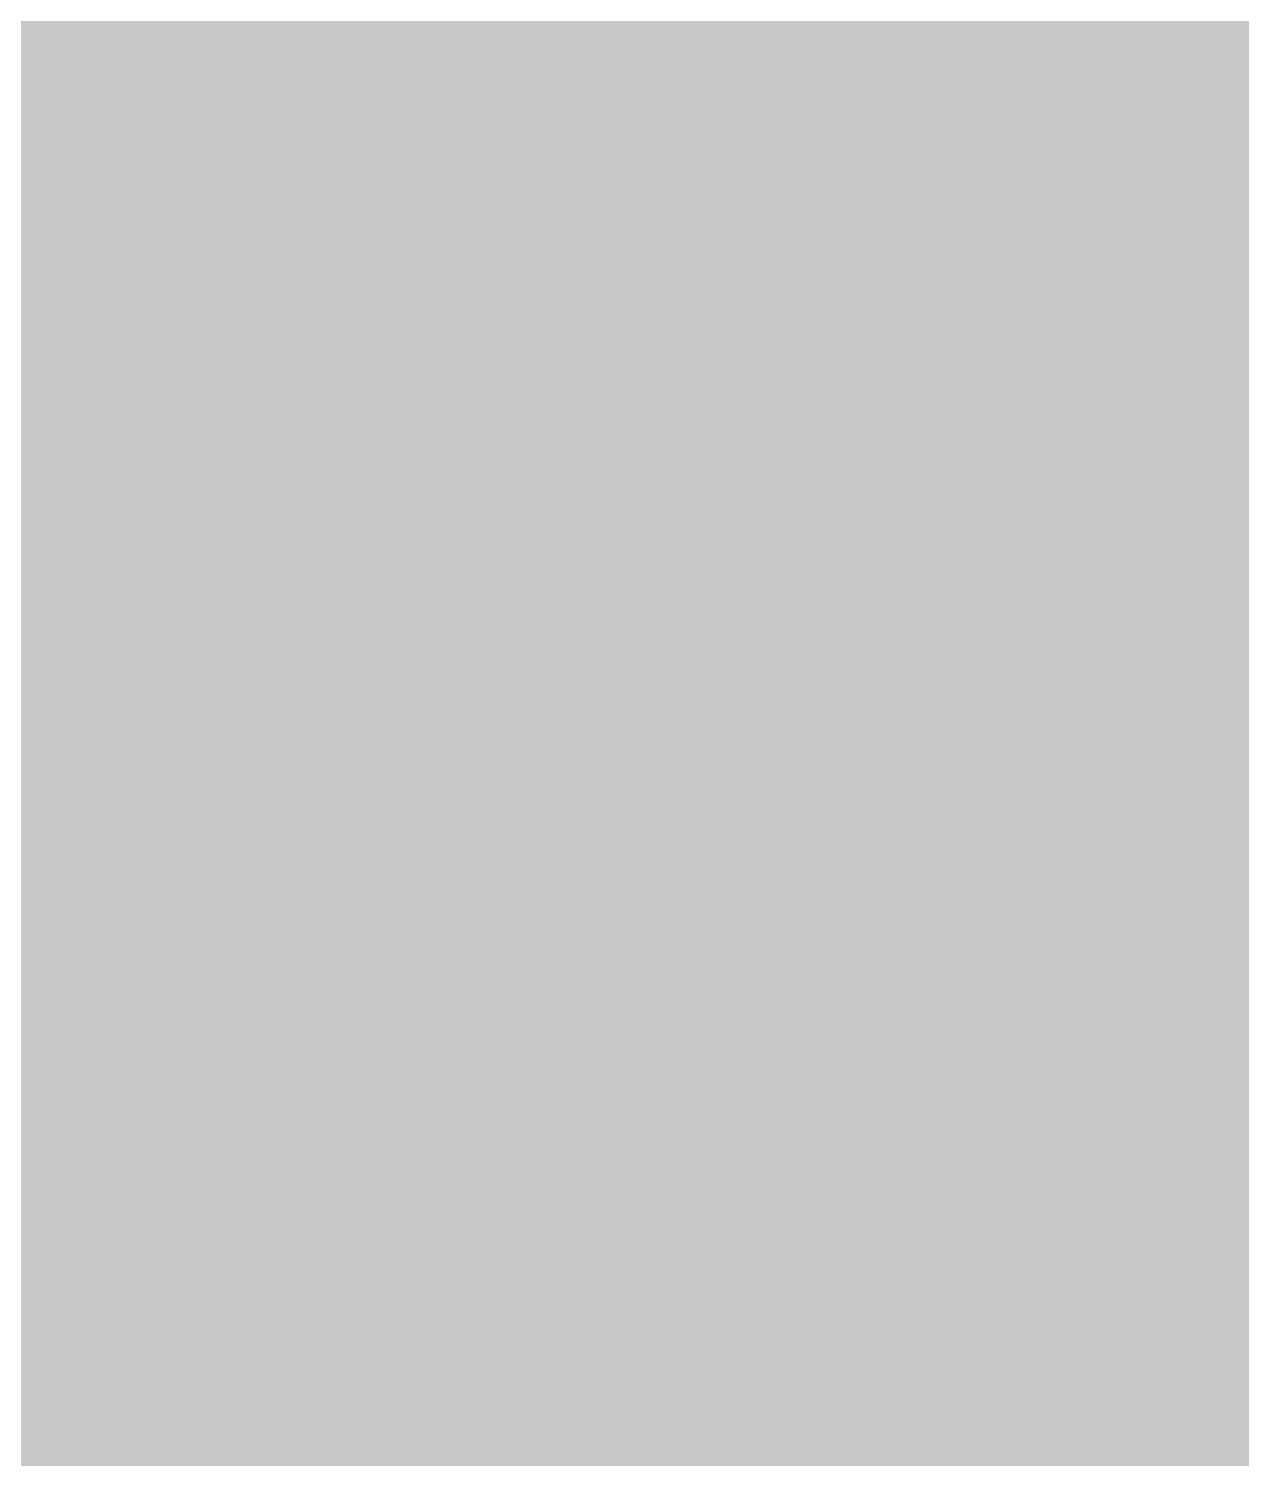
# Model space of a CAD drawing. Header units: millimetres. Extents: x -11 to 223, y -88 to 3.
# Drawn here: x 43.4194 to 43.4994, y -18.9003 to -18.806 of the extents above; entities that cross this region are included whole.
import ezdxf

# ---------------------------------------------------------------- set-up
doc = ezdxf.new("R2010")
doc.units = ezdxf.units.MM
doc.header["$MEASUREMENT"] = 0
for name, color, linetype, true_color in [('Bottom-Layer', 7, 'Continuous', 0x0000ff), ('Top-Layer', 7, 'Continuous', 0xff0000), ('Top-Silkscreen-Layer', 7, 'Continuous', 0xffcc00)]:
    doc.layers.add(name, color=color, linetype=linetype, true_color=true_color)

msp = doc.modelspace()

# ---------------------------------------------------------------- hatches: boundary and pattern name
at = {"layer": 'Bottom-Layer'}
msp.add_hatch(color=256, dxfattribs=at).paths.add_polyline_path([(-10.335281, 1.978664), (-0.38039, 1.978664), (-0.84578, 1.726733), (-1.195487, 1.329541), (-1.386452, 0.835994), (-1.395162, 0.306862), (-1.220545, -0.192703), (-0.884101, -0.60119), (-0.427256, -0.868302), (0.093739, -0.961151), (1.793739, -0.961151), (2.314734, -0.868302), (2.771579, -0.60119), (3.108023, -0.192703), (3.28264, 0.306862), (3.27393, 0.835994), (3.082964, 1.329541), (2.733257, 1.726733), (2.267868, 1.978664), (222.628905, 1.978664), (222.628905, -87.475235), (-10.335281, -87.475235)])
at = {"layer": 'Top-Layer'}
msp.add_hatch(color=256, dxfattribs=at).paths.add_polyline_path([(-10.335281, 1.978664), (-0.38039, 1.978664), (-0.84578, 1.726733), (-1.195487, 1.329541), (-1.386452, 0.835994), (-1.395162, 0.306862), (-1.220545, -0.192703), (-0.884101, -0.60119), (-0.427256, -0.868302), (0.093739, -0.961151), (1.793739, -0.961151), (2.314734, -0.868302), (2.771579, -0.60119), (3.108023, -0.192703), (3.28264, 0.306862), (3.27393, 0.835994), (3.082964, 1.329541), (2.733257, 1.726733), (2.267868, 1.978664), (222.628905, 1.978664), (222.628905, -87.475235), (-10.335281, -87.475235)])
at = {"layer": 'Top-Silkscreen-Layer'}
msp.add_hatch(color=256, dxfattribs=at).paths.add_polyline_path([(43.73509, -19.188839), (43.43029, -19.188839), (43.43029, -18.682639), (43.73509, -18.682639)])
msp.add_hatch(color=256, dxfattribs=at).paths.add_polyline_path([(43.73509, -19.188839), (43.43029, -19.188839), (43.43029, -18.682639), (43.73509, -18.682639)])

# ---------------------------------------------------------------- linework, layer by layer
at = {"layer": 'Top-Layer', "const_width": 0.0508}
msp.add_lwpolyline([(53.820459, -22.552705), (48.501543, -17.233789), (48.344152, -17.128623), (48.158496, -17.091694), (45.538227, -17.091694), (45.352572, -17.128623), (45.195181, -17.233789), (43.522073, -18.906896), (42.975019, -18.906896), (42.795949, -18.954878), (42.66486, -19.085966), (42.616878, -19.265037), (42.616878, -19.812091), (42.248074, -20.180895), (42.35378, -19.49651), (42.291784, -18.806791), (42.065727, -18.152226), (41.688879, -17.571243), (41.183363, -17.097947), (40.578854, -16.760122), (39.910841, -16.577601), (39.218537, -16.561098), (38.542586, -16.711582), (37.922667, -17.02022)], dxfattribs=at)
at = {"layer": 'Top-Silkscreen-Layer', "const_width": 0.00508}
msp.add_lwpolyline([(43.73509, -19.188839), (43.43029, -19.188839), (43.43029, -18.682639), (43.73509, -18.682639)], close=True, dxfattribs=at)
msp.add_lwpolyline([(43.73509, -19.188839), (43.43029, -19.188839), (43.43029, -18.682639), (43.73509, -18.682639)], close=True, dxfattribs=at)

doc.saveas('drawing.dxf')
